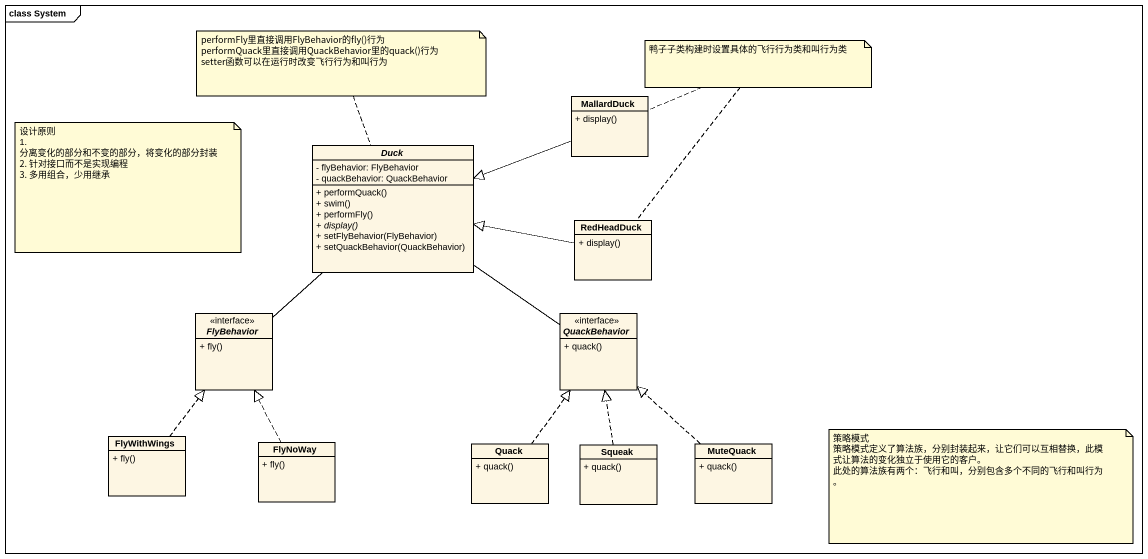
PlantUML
@startuml
mainframe class System
hide circle
hide empty members
skinparam classAttributeIconSize 0
class MallardDuck {
  + display()
}
abstract class Duck {
  - flyBehavior: FlyBehavior
  - quackBehavior: QuackBehavior
  + performQuack()
  + swim()
  + performFly()
  {abstract} + display()
  + setFlyBehavior(FlyBehavior)
  + setQuackBehavior(QuackBehavior)
}
class RedHeadDuck {
  + display()
}
interface FlyBehavior <<interface>> {
  + fly()
}
interface QuackBehavior <<interface>> {
  + quack()
}
class FlyWithWings {
  + fly()
}
class FlyNoWay {
  + fly()
}
class Quack {
  + quack()
}
class Squeak {
  + quack()
}
class MuteQuack {
  + quack()
}
MallardDuck -left-|> Duck
RedHeadDuck -left-|> Duck
FlyBehavior -up- Duck
QuackBehavior -up- Duck
FlyWithWings .up.|> FlyBehavior
FlyNoWay .up.|> FlyBehavior
Quack .up.|> QuackBehavior
Squeak .up.|> QuackBehavior
MuteQuack .up.|> QuackBehavior
note top of Duck
  performFly里直接调用FlyBehavior的fly()行为
  performQuack里直接调用QuackBehavior里的quack()行为
  setter函数可以在运行时改变飞行行为和叫行为
end note
note as N2
  鸭子子类构建时设置具体的飞行行为类和叫行为类
end note
N2 .. MallardDuck
N2 .. RedHeadDuck
note as N3
  设计原则
  1. 分离变化的部分和不变的部分，将变化的部分封装
  2. 针对接口而不是实现编程
  3. 多用组合，少用继承
end note
note as N4
  策略模式
  策略模式定义了算法族，分别封装起来，让它们可以互相替换，此模式让算法的变化独立于使用它的客户。
  此处的算法族有两个：飞行和叫，分别包含多个不同的飞行和叫行为。
end note
@enduml
